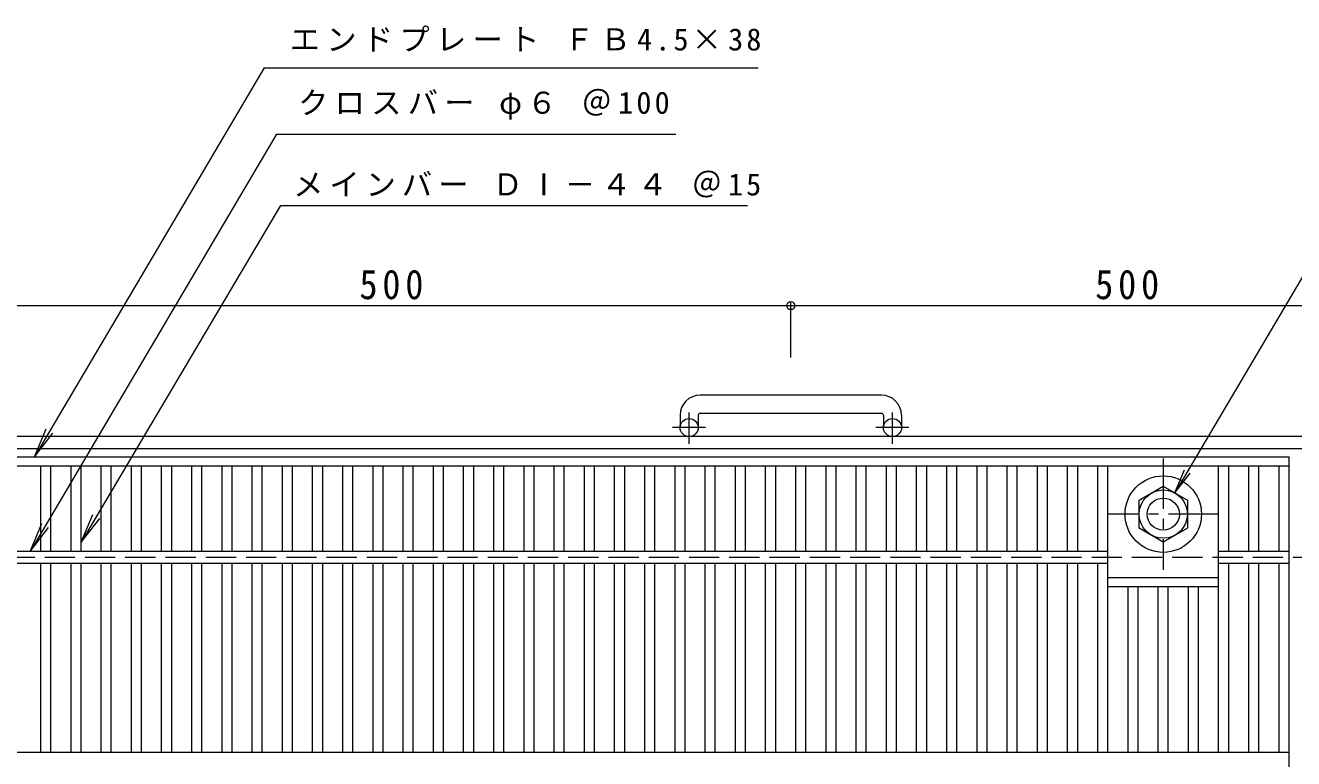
# Model space of a CAD drawing. Units: millimetres, scale not verified. Extents: x -882 to 893, y -688 to 656.
# Drawn here: x -436 to 194, y 292 to 656 of the extents above; entities that cross this region are included whole.
import ezdxf

# ---------------------------------------------------------------- set-up
doc = ezdxf.new("R2010")
doc.units = ezdxf.units.MM
doc.header["$LTSCALE"] = 5
doc.header["$PDMODE"] = 32
doc.header["$PDSIZE"] = 4
doc.linetypes.add('CHAIN1', pattern=[8, 5, -1, 1, -1])
doc.linetypes.add('DASHED3', pattern=[4, 3, -1])
for name, color, linetype, lineweight in [('0-1_躯体', 2, 'Continuous', 9), ('0-2_仕上', 3, 'Continuous', 9), ('0-4_その他', 7, 'Continuous', 9), ('0-5_寸法', 7, 'Continuous', 9), ('0-A', 2, 'Continuous', 9)]:
    doc.layers.add(name, color=color, linetype=linetype, lineweight=lineweight)
doc.styles.add('ＭＳ ゴシック', font='')
doc.styles.get('ＭＳ ゴシック').set_extended_font_data('MS Gothic')

msp = doc.modelspace()

# ---------------------------------------------------------------- linework, layer by layer
at = {"layer": '0-1_躯体'}
for p, q in [((-10.405, 472.404), (-100.405, 472.404)), ((-110.406, 462.405), (-110.406, 456.305)), ((-101.405, 462.405), (-101.405, 456.305)), ((-100.406, 463.404), (-10.405, 463.404)), ((-9.405, 462.405), (-9.405, 456.305)), ((-0.405, 462.405), (-0.405, 456.305)), ((304.342, 451.805), (-805.405, 451.805)), ((302.812, 445.804), (-805.405, 445.804))]:
    msp.add_line(p, q, dxfattribs=at)
at = {"layer": '0-1_躯体', "linetype": 'CHAIN1'}
for p, q in [((-105.905, 448.197), (-105.905, 463.794)), ((-4.905, 448.197), (-4.905, 463.794)), ((-97.742, 456.305), (-114.15, 456.305)), ((3.258, 456.305), (-13.15, 456.305))]:
    msp.add_line(p, q, dxfattribs=at)
at = {"layer": '0-1_躯体', "linetype": 'DASHED3'}
msp.add_line((289.047, 391.805), (-805.405, 391.805), dxfattribs=at)
at = {"layer": '0-1_躯体'}
for centre in [(-105.905, 456.305), (-4.905, 456.305)]:
    msp.add_circle(centre, 4.5, dxfattribs=at)
for centre, radius, start, end in [((-100.405, 462.405), 10, 90, 180), ((-10.405, 462.405), 10, 0, 90), ((-100.406, 462.405), 1, 90, 180), ((-10.405, 462.405), 1, 0, 90)]:
    msp.add_arc(centre, radius, start, end, dxfattribs=at)
at = {"layer": '0-2_仕上'}
for p, q in [((-802.905, 441.804), (192.094, 441.804)), ((192.094, 41.804), (192.094, 441.804)), ((-802.905, 437.304), (192.094, 437.304)), ((-427.905, 394.804), (-427.905, 437.304)), ((-422.905, 394.804), (-422.905, 437.304)), ((-412.905, 394.804), (-412.905, 437.304)), ((-407.905, 394.804), (-407.905, 437.304)), ((-397.905, 394.804), (-397.905, 437.304)), ((-392.905, 394.804), (-392.905, 437.304)), ((-382.905, 394.804), (-382.905, 437.304)), ((-377.905, 394.804), (-377.905, 437.304)), ((-367.905, 394.804), (-367.905, 437.304)), ((-362.905, 394.804), (-362.905, 437.304)), ((-352.905, 394.804), (-352.905, 437.304)), ((-347.905, 394.804), (-347.905, 437.304)), ((-337.905, 394.804), (-337.905, 437.304)), ((-332.905, 394.804), (-332.905, 437.304)), ((-322.905, 394.804), (-322.905, 437.304)), ((-317.905, 394.804), (-317.905, 437.304)), ((-307.906, 394.804), (-307.906, 437.304)), ((-302.905, 394.804), (-302.905, 437.304)), ((-292.905, 394.804), (-292.905, 437.304)), ((-287.905, 394.804), (-287.905, 437.304)), ((-277.906, 394.804), (-277.906, 437.304)), ((-272.905, 394.804), (-272.905, 437.304)), ((-262.906, 394.804), (-262.906, 437.304)), ((-257.905, 394.804), (-257.905, 437.304)), ((-247.906, 394.804), (-247.906, 437.304)), ((-242.905, 394.804), (-242.905, 437.304)), ((-232.905, 394.804), (-232.905, 437.304)), ((-227.905, 394.804), (-227.905, 437.304)), ((-217.906, 394.804), (-217.906, 437.304)), ((-212.905, 394.804), (-212.905, 437.304)), ((-202.906, 394.804), (-202.906, 437.304)), ((-197.905, 394.804), (-197.905, 437.304)), ((-187.906, 394.804), (-187.906, 437.304)), ((-182.905, 394.804), (-182.905, 437.304)), ((-172.906, 394.804), (-172.906, 437.304)), ((-167.905, 394.804), (-167.905, 437.304)), ((-157.906, 394.804), (-157.906, 437.304)), ((-152.905, 394.804), (-152.905, 437.304)), ((-142.906, 394.804), (-142.906, 437.304)), ((-137.905, 394.804), (-137.905, 437.304)), ((-127.906, 394.804), (-127.906, 437.304)), ((-122.905, 394.804), (-122.905, 437.304)), ((-112.906, 394.804), (-112.906, 437.304)), ((-107.905, 394.804), (-107.905, 437.304)), ((-97.906, 394.804), (-97.906, 437.304)), ((-92.905, 394.804), (-92.905, 437.304)), ((-82.906, 394.804), (-82.906, 437.304)), ((-77.905, 394.804), (-77.905, 437.304)), ((-67.906, 394.804), (-67.906, 437.304)), ((-62.905, 394.804), (-62.905, 437.304)), ((-52.905, 394.804), (-52.905, 437.304)), ((-47.905, 394.804), (-47.905, 437.304)), ((-37.906, 394.804), (-37.906, 437.304)), ((-32.905, 394.804), (-32.905, 437.304)), ((-22.906, 394.804), (-22.906, 437.304)), ((-17.906, 394.804), (-17.906, 437.304)), ((-7.906, 394.804), (-7.906, 437.304)), ((-2.906, 394.804), (-2.906, 437.304)), ((7.094, 394.804), (7.094, 437.304)), ((12.095, 394.804), (12.095, 437.304)), ((22.094, 394.804), (22.094, 437.304)), ((27.095, 394.804), (27.095, 437.304)), ((37.094, 394.804), (37.094, 437.304)), ((42.094, 394.804), (42.094, 437.304)), ((52.094, 394.804), (52.094, 437.304)), ((57.094, 394.804), (57.094, 437.304)), ((67.094, 394.804), (67.094, 437.304)), ((72.094, 394.804), (72.094, 437.304)), ((82.094, 394.804), (82.094, 437.304)), ((87.094, 394.804), (87.094, 437.304)), ((97.094, 394.804), (97.094, 437.304)), ((102.094, 294.804), (102.094, 437.304)), ((157.094, 294.804), (157.094, 437.304)), ((162.094, 394.804), (162.094, 437.304)), ((172.094, 394.804), (172.094, 437.304)), ((177.094, 394.804), (177.094, 437.304)), ((187.095, 394.804), (187.095, 437.304)), ((102.094, 394.804), (-712.905, 394.804)), ((192.094, 394.804), (157.094, 394.804)), ((102.094, 388.804), (-712.905, 388.804)), ((-427.905, 294.804), (-427.905, 388.804)), ((-422.905, 294.804), (-422.905, 388.804)), ((-412.905, 294.804), (-412.905, 388.804)), ((-407.905, 294.804), (-407.905, 388.804)), ((-397.905, 294.804), (-397.905, 388.804)), ((-392.905, 294.804), (-392.905, 388.804)), ((-382.905, 294.804), (-382.905, 388.804)), ((-377.905, 294.804), (-377.905, 388.804)), ((-367.905, 294.804), (-367.905, 388.804)), ((-362.905, 294.804), (-362.905, 388.804)), ((-352.905, 294.804), (-352.905, 388.804)), ((-347.905, 294.804), (-347.905, 388.804)), ((-337.905, 294.804), (-337.905, 388.804)), ((-332.905, 294.804), (-332.905, 388.804)), ((-322.905, 294.804), (-322.905, 388.804)), ((-317.905, 294.804), (-317.905, 388.804)), ((-307.906, 294.804), (-307.906, 388.804)), ((-302.905, 294.804), (-302.905, 388.804)), ((-292.905, 294.804), (-292.905, 388.804)), ((-287.905, 294.804), (-287.905, 388.804)), ((-277.906, 294.804), (-277.906, 388.804)), ((-272.905, 294.804), (-272.905, 388.804)), ((-262.906, 294.804), (-262.906, 388.804)), ((-257.905, 294.804), (-257.905, 388.804)), ((-247.906, 294.804), (-247.906, 388.804)), ((-242.905, 294.804), (-242.905, 388.804)), ((-232.905, 294.804), (-232.905, 388.804)), ((-227.905, 294.804), (-227.905, 388.804)), ((-217.906, 294.804), (-217.906, 388.804)), ((-212.905, 294.804), (-212.905, 388.804)), ((-202.906, 294.804), (-202.906, 388.804)), ((-197.905, 294.804), (-197.905, 388.804)), ((-187.906, 294.804), (-187.906, 388.804)), ((-182.905, 294.804), (-182.905, 388.804)), ((-172.906, 294.804), (-172.906, 388.804)), ((-167.905, 294.804), (-167.905, 388.804)), ((-157.906, 294.804), (-157.906, 388.804)), ((-152.905, 294.804), (-152.905, 388.804)), ((-142.906, 294.804), (-142.906, 388.804)), ((-137.905, 294.804), (-137.905, 388.804)), ((-127.906, 294.804), (-127.906, 388.804)), ((-122.905, 294.804), (-122.905, 388.804)), ((-112.906, 294.804), (-112.906, 388.804)), ((-107.905, 294.804), (-107.905, 388.804)), ((-97.906, 294.804), (-97.906, 388.804)), ((-92.905, 294.804), (-92.905, 388.804)), ((-82.906, 294.804), (-82.906, 388.804)), ((-77.905, 294.804), (-77.905, 388.804)), ((-67.906, 294.804), (-67.906, 388.804)), ((-62.905, 294.804), (-62.905, 388.804)), ((-52.905, 294.804), (-52.905, 388.804)), ((-47.905, 294.804), (-47.905, 388.804)), ((-37.906, 294.804), (-37.906, 388.804)), ((-32.905, 294.804), (-32.905, 388.804)), ((-22.906, 294.804), (-22.906, 388.804)), ((-17.906, 294.804), (-17.906, 388.804)), ((-7.906, 294.804), (-7.906, 388.804)), ((-2.906, 294.804), (-2.906, 388.804)), ((7.094, 294.804), (7.094, 388.804)), ((12.095, 294.804), (12.095, 388.804)), ((22.094, 294.804), (22.094, 388.804)), ((27.095, 294.804), (27.095, 388.804)), ((37.094, 294.804), (37.094, 388.804)), ((42.094, 294.804), (42.094, 388.804)), ((52.094, 294.804), (52.094, 388.804)), ((57.094, 294.804), (57.094, 388.804)), ((67.094, 294.804), (67.094, 388.804)), ((72.094, 294.804), (72.094, 388.804)), ((82.094, 294.804), (82.094, 388.804)), ((87.094, 294.804), (87.094, 388.804)), ((97.094, 294.804), (97.094, 388.804)), ((192.094, 388.804), (157.094, 388.804)), ((162.094, 294.804), (162.094, 388.804)), ((172.094, 294.804), (172.094, 388.804)), ((177.094, 294.804), (177.094, 388.804)), ((187.095, 294.804), (187.095, 388.804)), ((102.094, 381.804), (157.094, 381.804)), ((102.094, 377.304), (157.094, 377.304)), ((112.094, 294.804), (112.094, 377.304)), ((117.094, 294.804), (117.094, 377.304)), ((127.094, 294.804), (127.094, 377.304)), ((132.095, 294.804), (132.095, 377.304)), ((142.094, 294.804), (142.094, 377.304)), ((147.094, 294.804), (147.094, 377.304)), ((192.094, 294.804), (-802.905, 294.804))]:
    msp.add_line(p, q, dxfattribs=at)
at = {"layer": '0-4_その他'}
msp.add_line((-55.405, 491.053), (-55.405, 518.702), dxfattribs=at)
msp.add_lwpolyline([(-555.405, 516.902), (-55.405, 516.902), (306.461, 516.902)], dxfattribs=at)
msp.add_point((-55.405, 516.902), dxfattribs=at)
at = {"layer": '0-5_寸法'}
for p, q in [((-316.942, 634.998), (-431.134, 441.804)), ((-316.942, 634.998), (-71.637, 634.998)), ((-310.794, 602.057), (-112.55, 602.057)), ((-308.956, 566.701), (-407.905, 399.298)), ((-308.956, 566.701), (-76.957, 566.701)), ((-431.134, 441.804), (-425.253, 455.603)), ((-431.134, 441.804), (-421.882, 453.61)), ((135.302, 423.866), (143.012, 433.705)), ((-407.905, 399.298), (-402.023, 413.096)), ((-407.905, 399.298), (-398.652, 411.104)), ((-433.296, 394.804), (-424.044, 406.61))]:
    msp.add_line(p, q, dxfattribs=at)
for points in [[(-310.794, 602.057), (-433.296, 394.804), (-427.415, 408.603)], [(219.763, 566.76), (135.302, 423.866), (140.203, 435.365)]]:
    msp.add_lwpolyline(points, dxfattribs=at)
at = {"layer": '0-A', "linetype": 'CHAIN1'}
for p, q in [((129.595, 440.941), (129.595, 385.668)), ((157.232, 413.305), (101.959, 413.305))]:
    msp.add_line(p, q, dxfattribs=at)
at = {"layer": '0-A'}
msp.add_lwpolyline([(141.596, 420.232), (141.596, 406.376), (129.595, 399.448), (117.596, 406.376), (117.596, 420.232), (129.595, 427.161)], close=True, dxfattribs=at)
for radius in [19, 12, 8]:
    msp.add_circle((129.595, 413.305), radius, dxfattribs=at)

# ---------------------------------------------------------------- texts
at = {"layer": '0-4_その他', "color": 2, "char_height": 14.66, "attachment_point": 7, "style": 'ＭＳ ゴシック'}
for insert in [(-269.67, 519.902), (95.778, 519.902)]:
    msp.add_mtext('\\T1.27;\\W0.9;500', dxfattribs=dict(at, insert=insert))
at = {"layer": '0-5_寸法', "char_height": 11, "attachment_point": 7, "style": 'ＭＳ ゴシック'}
for s, insert in [('\\T1.21;エンドプレート\\~ＦＢ4.5×38', (-304.261, 643.054)), ('\\T1.21;クロスバー\\~φ６\\~＠100', (-300.121, 609.244)), ('\\T1.2;メインバー\\~ＤⅠ－４４\\~＠15', (-302.598, 570.604))]:
    msp.add_mtext(s, dxfattribs=dict(at, insert=insert))

doc.saveas('drawing.dxf')
